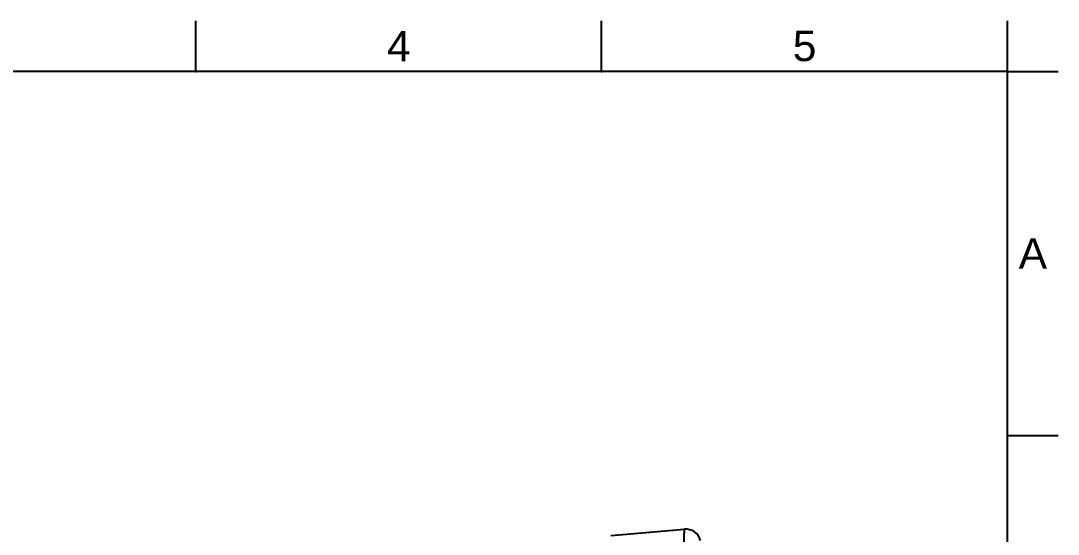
# Model space of a CAD drawing. Header units: millimetres. Extents: x 2652 to 2862, y 294 to 591.
# Drawn here: x 2759.8 to 2862.1, y 539.9 to 590.5 of the extents above; entities that cross this region are included whole.
import ezdxf

# ---------------------------------------------------------------- set-up
doc = ezdxf.new("R2010")
doc.units = ezdxf.units.MM
doc.header["$LTSCALE"] = 0.1
doc.layers.add('FORM', color=7, linetype='Continuous')
doc.styles.get("Standard").update_dxf_attribs({"font": 'arial.ttf'})

msp = doc.modelspace()

# ---------------------------------------------------------------- linework, layer by layer
at = {"color": 7, "linetype": 'Continuous'}
msp.add_line((2817.9776, 539.7648), (2825.2109, 540.3938), dxfattribs=at)
msp.add_arc((2825.3408, 538.8995), 1.5, 14.78774, 94.969741, dxfattribs=at)
msp.add_open_spline([(2825.2109, 540.3938), (2825.2082, 540.3935), (2825.2073, 540.379), (2825.1989, 540.3613), (2825.195, 540.3222), (2825.1864, 540.2463), (2825.18, 540.1127), (2825.1722, 539.9113), (2825.1651, 539.6524), (2825.1575, 539.3371), (2825.1493, 538.9657), (2825.1367, 538.36), (2825.1185, 537.4673), (2825.0937, 536.2377), (2825.065, 534.8023), (2825.0326, 533.1699), (2824.9963, 531.3506), (2824.9402, 528.5839), (2824.8631, 524.7502), (2824.7647, 519.7666), (2824.6578, 514.3619), (2824.5511, 508.6673), (2824.444, 502.8218), (2824.3468, 496.9681), (2824.2366, 489.556), (2824.1504, 481.2928), (2824.1661, 474.9501), (2824.2333, 472.1323)], degree=3, knots=[0, 0, 0, 0, 0.00012057, 0.00045699, 0.00099935, 0.00174874, 0.0038727, 0.00683219, 0.01062505, 0.01524658, 0.02069039, 0.02694864, 0.04187018, 0.05992117, 0.08099196, 0.10495454, 0.13166273, 0.1609531, 0.22655015, 0.30015388, 0.37997805, 0.4640832, 0.5504221, 0.63687889, 0.72133632, 0.87614895, 1, 1, 1, 1], dxfattribs=at)
at = {"layer": 'FORM'}
for p, q in [((2777.0613, 585.5136), (2777.0613, 590.5136)), ((2817.0613, 585.5136), (2817.0613, 590.5136)), ((2857.0613, 585.5136), (2857.0613, 590.5136)), ((2857.0613, 585.5136), (2657.0613, 585.5136)), ((2857.0613, 298.5136), (2857.0613, 585.5136)), ((2857.0613, 585.5136), (2862.0613, 585.5136)), ((2857.0613, 549.6386), (2862.0613, 549.6386))]:
    msp.add_line(p, q, dxfattribs=at)
for p in [(2777.0613, 585.5136), (2817.0613, 585.5136)]:
    msp.add_point(p, dxfattribs=at)

# ---------------------------------------------------------------- texts
at = {"layer": 'FORM', "char_height": 3, "attachment_point": 5}
for s, width, insert in [('4', 40, (2797.0613, 588.0136)), ('5', 40, (2837.0613, 588.0136)), ('A', 5, (2859.5613, 567.5761))]:
    msp.add_mtext_dynamic_manual_height_columns(s, width=width, gutter_width=12.5, heights=[0], dxfattribs=dict(at, insert=insert))

doc.saveas('drawing.dxf')
